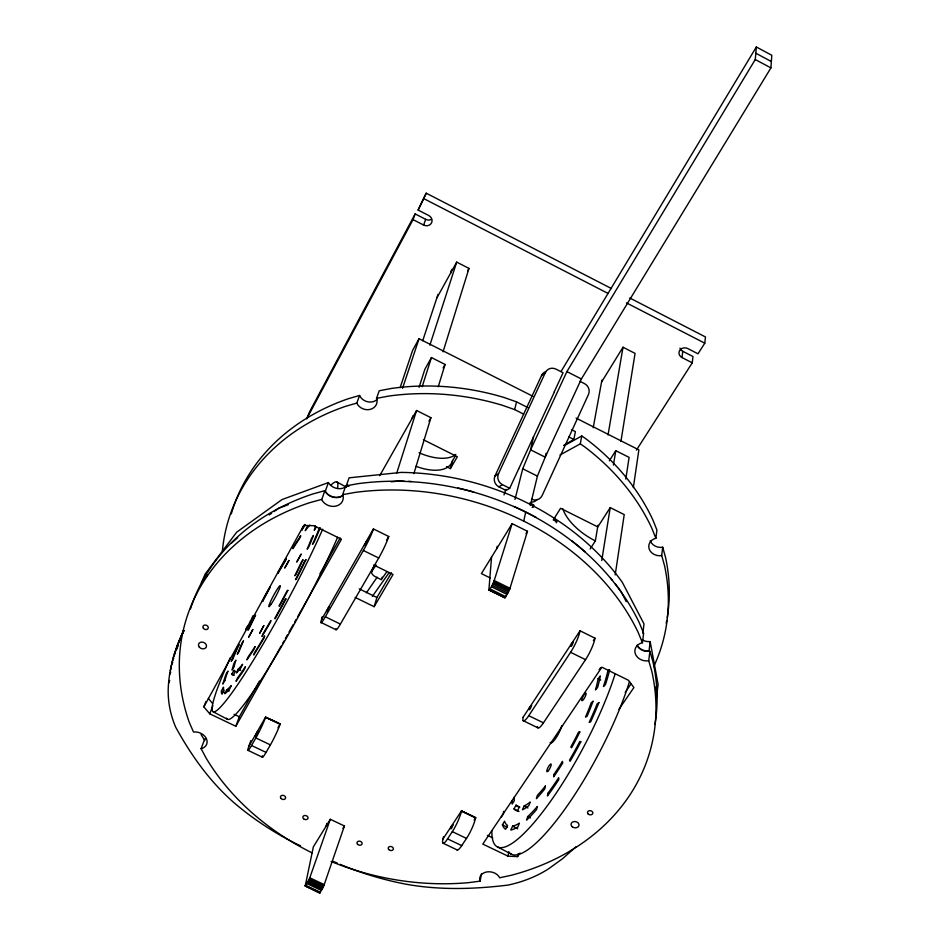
<?xml version="1.0" encoding="UTF-8"?>
<svg xmlns="http://www.w3.org/2000/svg" width="940" height="940" viewBox="0 0 940 940"><rect width="100%" height="100%" fill="white"/><g stroke="black" fill="none" stroke-linecap="round" stroke-linejoin="round"><path stroke-width="1.41" d="M305.206 886.056L313.326 846.917L330.316 819.292L344.404 825.978L323.865 885.609L319.764 893L305.206 886.056L309.424 878.818L330.316 819.292M530.313 505.497L537.41 476.122L545.223 457.181L581.39 378.973L770.918 67.892L771.799 55.26L756.348 47L561.051 371.488M491.538 557.126L488.894 590.05L504.921 597.805L509.691 589.263L527.469 531.288L512.124 523.651L481.421 573.611L490.245 577.971M183.793 630.423C175.11 648.212 169.294 667.494 168.284 687.34A126.9 100.263 18 0 0 175.616 727.043C191.314 755.701 210.772 782.961 235.799 804.241A269.639 218.01 15 0 0 296.782 844.096L300.589 845.824M514.991 499.422L522.722 468.766L530.606 449.837L566.902 371.606L755.266 59.537L756.348 47M636.439 450.119L692.24 362.816L681.993 357.553A5.887 5.217 4.6 0 1 679.726 350.409A5.887 5.217 4.6 0 1 687.727 348.529L697.997 353.804L704.789 343.182L705.458 336.955L629.777 297.992M692.24 362.816L692.968 356.519L682.769 351.29A5.852 5.205 4.5 0 1 679.984 348.117M641.961 639.611A11.092 9.13 7.5 0 0 647.284 641.538L650.163 641.62L649.023 651.056L646.121 650.974A11.162 9.153 7.5 0 1 637.155 645.192M331.127 861.486A241.133 193.452 14.7 0 0 468.508 882.66L480.082 881.144L479.67 879.37A10.458 7.978 11.9 0 1 486.838 871.909A10.458 7.978 11.9 0 1 498.729 876.233L499.622 877.784L510.925 875.352A241.133 193.452 14.7 0 0 651.796 671.325L648.741 660.738L649.893 651.185L647.554 651.385A11.257 9.236 7.5 0 1 637.72 646.532M653.758 666.554A225.6 186.684 14.7 0 0 664.533 565.692L661.713 555.552L662.712 547.209L660.526 547.421A10.516 8.883 6.8 0 1 650.245 540.664M681.993 357.553L682.769 351.29M642.819 633.313L644.006 623.937L622.327 582.342A238.29 192.265 14.7 0 0 401.227 472.397L349.093 477.826L346.073 486.474L348.987 486.168M648.741 660.738L646.391 660.938A11.327 9.271 7.6 0 1 635.299 653.782A11.327 9.271 7.6 0 1 640.246 643.442L642.431 642.737L643.63 633.255L639.317 622.809A239.724 192.864 14.7 0 0 358.293 483.63L345.732 485.886L342.665 494.64L343.1 495.897A11.515 9.659 19.7 0 1 335.404 506.214A11.515 9.659 19.7 0 1 321.738 499.739L324.805 490.656L312.844 493.97A239.724 192.864 14.7 0 0 190.468 608.967M661.713 555.552L659.504 555.763A10.575 8.918 6.8 0 1 649.164 548.96A10.575 8.918 6.8 0 1 653.829 538.996L655.873 538.303L656.919 530.031L652.924 520.032A224.355 186.108 14.7 0 0 585.726 438.674L581.789 435.972L564.094 445.713M656.567 696.093L658.141 684.614L650.163 641.62M656.661 697.081L657.06 694.202L655.721 687.011M633.337 487.613L638.871 449.872L576.067 418.112M615.183 574.939L624.231 514.615L610.236 507.6L597.793 526.917L560.557 508.305L553.261 519.949L557.103 521.865M625.793 479.071L629.107 457.404L615.782 450.671L609.343 460.847M601.741 560.534L610.236 507.6M620.917 441.483L635.064 353.381L623.02 347.224L601.647 381.934M613.432 465.053L615.782 450.671M590.144 548.995L595.361 540.888L597.969 525.249M608.039 434.973L623.02 347.224M618.943 709.289L633.901 687.551L628.425 680.255L601.87 667.2L482.784 844.096L508 856.129L517.552 856.622L518.069 853.743M593.222 427.712L601.905 380.101M508 856.129L508.798 851.828M559.97 455.019L580.297 443.856L581.789 435.972M563.871 445.337L573.858 439.462L575.398 431.589L571.473 429.615M480.082 881.144L481.586 873.577M456.781 849.619A15.933 2.961 -64.9 0 0 461.728 845.624L466.51 838.421A15.968 2.985 -64.9 0 0 475.652 817.812L461.493 811.032A15.98 2.879 -64.8 0 1 452.316 831.653L447.558 838.88A15.945 2.867 -64.8 0 1 442.905 839.314L443.48 836.776M546.046 453.268L545.223 457.181L530.606 449.825L533.52 436.877M523.745 521.136L525.707 512.171M496.637 548.831L497.248 546.234M523.674 414.14L514.662 409.593L516.542 401.873L504.38 397.596A224.355 186.108 14.7 0 0 390.958 388.526L379.22 390.77L376.552 398.372L377.034 400.37A10.74 9.259 20.2 0 1 370.113 409.417A10.74 9.259 20.2 0 1 357.858 404.929L356.812 403.084L359.585 395.458L348.352 398.713A224.355 186.108 14.7 0 0 231.275 513.933M446.477 466.663L450.389 468.613L452.598 460.706M488.894 590.05L491.514 586.772L493.911 581.484L512.124 523.651M176.943 649.023L178.13 644.957L174.276 654.111M326.039 826.248L326.862 823.44M413.859 473.666L430.92 417.689L416.585 410.498L379.725 475.663M355.109 597.382L374.132 606.688L376.916 597.511L391.416 572.801M438.24 386.763L445.078 364.45L431.448 357.564L424.856 369.314L419.076 387.315M443.046 351.819L468.99 268.405L456.699 262.119L436.806 298.05M396.704 473.208L416.585 410.498M411.99 418.641L412.872 415.856M422.154 386.716L431.448 357.564M429.874 345.168L456.699 262.119M450.718 272.894L451.858 269.357M450.66 273.046L451.423 270.685M504.005 494.898L505.826 489.352M422.706 340.762L437.981 294.467M402.543 388.302L419.052 338.729L532.886 396.281M322.479 616.722L321.598 619.343A16.744 1.563 -63.9 0 0 325.334 616.781L363.369 550.476A17.084 1.633 -63.8 0 0 373.439 528.962M322.549 616.64L321.633 619.389L373.403 528.914L388.737 536.505A17.061 1.763 -63.8 0 1 378.714 558.019L340.397 624.101A16.732 1.68 -64 0 1 336.003 628.637M400.111 387.68L412.648 350.303L419.052 338.729M527.74 816.555L526.553 820.091A108.899 25.098 -62.1 0 0 536.54 809.645L537.339 806.52A104.622 24.111 -62.1 0 1 527.74 816.555L530.324 817.918M262.413 755.76A16.121 1.539 -64.3 0 0 266.055 752.4L270.403 744.88A16.156 1.551 -64.3 0 0 280.073 724.223L280.226 723.788M250.827 740.708L248.677 746.807A16.133 1.433 -64.3 0 0 251.544 745.491L255.868 737.947A16.168 1.445 -64.2 0 0 265.574 717.291L278.898 723.154M179.446 640.939L183.594 630.399L177.049 646.074M425.691 219.337L415.151 213.921L413.024 219.608L423.623 225.048L425.691 219.337A5.934 5.381 22.2 0 0 431.519 219.302M347.647 485.005A11.303 9.541 19.8 0 1 328.424 482.561L325.287 491.209A11.374 9.576 19.7 0 0 342.759 495.451M205.942 701.499L203.851 706.857L209.773 713.836L235.822 726.268L239.289 716.797L259.464 681.03M423.623 225.048A5.957 5.405 22.1 0 0 431.484 223.003A5.957 5.405 22.1 0 0 428.746 215.518L418.124 210.055L426.22 193.182L611.505 288.58M418.124 210.055L426.22 193.182M312.139 852.909A241.133 193.452 14.7 0 1 206.201 758.227L201.089 748.651L204.72 739.145L206.001 738.817M209.773 713.836L212.875 705.764M374.437 564.975L371.97 571.073A6.38 3.584 22 0 0 375.577 576.855L381.264 579.639L382.239 577.195M168.636 683.121L169.741 680.478M171.092 666.401L172.737 662.465M170.281 670.549L171.386 667.917M169.6 674.72L170.704 672.088M175.592 650.069L178.894 642.243M173.089 658.176L175.287 652.948M172.02 662.277L173.677 658.341M524.109 805.968L522.452 809.786A87.514 20.163 -62.1 0 0 528.832 805.674L530.195 802.043A83.237 19.176 -62.1 0 1 524.109 805.968L527.928 807.977M545.987 371.547A8.096 7.755 54.4 0 0 541.558 375.518L494.981 475.993A8.166 7.896 58 0 0 498.87 486.849L506.12 490.469L509.703 488.295L518.668 468.872M554.248 391.827L563.072 372.734L555.869 369.079A8.155 7.802 54.5 0 0 545.353 372.581L541.558 375.518M494.981 475.993L498.494 473.713L545.353 372.581M518.586 469.072L554.436 391.827M512.594 826.143L510.796 830.008A108.899 25.098 -62.1 0 0 517.858 826.942L519.385 823.158A104.622 24.111 -62.1 0 1 512.594 826.143L517.682 828.822M238.231 669.151L236.351 672.946A89.112 8.742 -61.7 0 0 240.934 667.846L242.602 664.275A84.753 8.319 -61.7 0 1 238.231 669.151L240.663 670.432M226.751 689.807L224.766 693.673A110.885 10.88 -61.7 0 0 229.466 689.361L231.263 685.624A106.525 10.458 -61.7 0 1 226.751 689.807L229.172 691.076M415.151 213.921L309.201 412.531L306.698 418.829L413.024 219.608M231.898 674.004L233.978 670.208A84.753 8.319 -61.7 0 0 235.329 671.136L233.308 675.002A89.112 8.742 -61.7 0 1 231.898 674.004L234.283 675.261M203.851 706.857L303.749 525.401L313.937 525.719L341.443 539.231L297.616 616.84M516.06 805.157A83.237 19.176 -62.1 0 0 519.35 807.002L517.458 810.844A87.514 20.163 -62.1 0 1 514.015 808.882L516.06 805.157L519.832 807.143M182.149 634.312L184.052 630.893M467.638 270.826L468.99 268.405M221.441 690.877L223.508 687.187A106.525 10.458 -61.7 0 0 224.143 690.301L222.075 694.155A110.885 10.88 -61.7 0 1 221.441 690.877L224.037 692.24M319.988 573.741L340.163 537.974M235.822 726.268L281.095 646.109M282.529 643.559L283.962 641.021M285.408 638.471L287.558 634.653M288.991 632.115L293.304 624.477M294.749 621.939L296.182 619.389M443.081 367.963L445.078 364.45M428.934 421.167L430.92 417.689M248.712 746.572L265.597 717.114L280.132 724.059L278.005 727.736M386.54 540.288L388.737 536.481M502.43 824.827L504.522 821.231A104.622 24.111 -62.1 0 0 507.588 825.449L505.603 829.268A108.899 25.098 -62.1 0 1 502.43 824.827L507.436 827.47M455.371 455.959L452.504 460.718A42.253 21.338 29.8 0 1 416.009 466.334M450.389 468.613L457.357 456.723L423.399 439.744M374.132 606.688L393.049 574.469L373.838 565.046M316.345 526.917L314.277 530.348A84.753 8.319 -61.7 0 0 315.346 525.907M532.205 507.541L533.732 505.086L529.89 503.17M342.971 828.281L344.404 825.978M525.977 533.685L527.469 531.288M501.349 816.977L503.464 813.711A104.622 24.111 -62.1 0 1 503.523 811.361M442.916 839.068L461.493 810.856L475.687 817.647L474.065 820.091M523.087 717.279L580.027 630.775L594.985 638.178A16.849 3.372 -63.9 0 1 585.538 659.657L543.449 722.837A16.521 3.231 -64.2 0 1 537.469 726.538M523.122 717.314A16.544 3.126 -64.2 0 0 528.75 715.693L570.58 652.301A16.873 3.255 -63.9 0 0 580.062 630.822M319.964 527.845L318.731 529.714A106.525 10.458 -61.7 0 1 312.468 544.354L314.078 542.157A110.885 10.88 -61.7 0 0 320.117 528.08M593.375 640.587L594.985 638.154M366.412 592.811L377.187 577.148M599.133 669.797L600.625 667.623M625.206 692.38L630.999 683.944M517.552 856.622L520.043 852.991M371.97 571.073L376.141 565.058M381.264 579.639L386.869 571.673M372.322 596.407L389.231 572.507M207.517 574.822L201.36 582.988L205.132 574.093L236.68 532.193L282.035 499.551L328.424 482.561M231.287 543.308L237.714 537.61M598.122 678.739L600.331 675.919A87.514 20.163 -62.1 0 1 597.523 687.657L595.455 689.901A83.237 19.176 -62.1 0 0 598.122 678.739L600.672 680.114M609.238 669.562L607.792 671.277A104.622 24.111 -62.1 0 1 603.457 686.529L605.454 684.59A108.899 25.098 -62.1 0 0 609.672 669.926M575.879 846.834L562.825 858.502L548.396 868.936A125.537 98.218 12.8 0 1 507.941 885.092C473.56 889.299 438.287 890.345 404.118 883.835A269.216 217.305 14.2 0 1 340.069 864.33M269.275 514.944L271.613 513.264M273.951 511.583L278.628 508.223L288.239 504.721M498.87 486.849L502.418 484.652L509.703 488.295M356.812 403.084L345.521 406.339A225.6 186.684 14.7 0 0 222.404 550.911M321.621 499.41L309.589 502.724A241.133 193.452 14.7 0 0 189.21 722.202L193.511 732.013A10.657 8.248 20 0 1 206.118 738.111A10.657 8.248 20 0 1 202.382 748.334L201.089 748.651M376.552 398.372L388.361 396.139A225.6 186.684 14.7 0 1 502.43 405.305L514.662 409.593M342.665 494.64L355.308 492.372A241.133 193.452 14.7 0 1 638.096 632.256L642.431 642.737M391.216 481.809L398.501 481.057A239.688 192.853 14.7 0 1 404.259 481.186M504.921 597.805L488.812 589.697M309.765 877.795L324.194 884.587M309.424 878.818L323.865 885.609M308.954 880.005L323.407 886.808M308.402 881.285L322.855 888.077M307.791 882.566L322.244 889.357M307.157 883.753L321.621 890.544M306.041 885.562L320.481 892.354M305.241 885.562L319.764 893M305.618 886.056L320.058 892.836M255.868 737.947L270.403 744.88M452.316 831.653L466.51 838.421M251.544 745.491L266.055 752.4M447.558 838.88L461.728 845.624M248.101 750.402L262.554 757.288M443.328 843.345L457.439 850.054M265.574 717.291L280.073 724.223M461.493 811.032L475.652 817.812M234.107 714.318L239.289 716.797M487.437 835.366L492.724 837.881M320.987 622.433L335.956 629.706M523.181 720.663L537.786 727.76M325.334 616.781L340.397 624.101M528.75 715.693L543.449 722.837M363.369 550.476L378.714 558.019M570.58 652.301L585.538 659.657M359.268 588.863L376.916 597.511M494.193 580.497L509.962 588.287M493.911 581.484L509.691 589.263M493.477 582.683L509.245 590.461M492.901 584.022L508.681 591.812M492.231 585.42L508.011 593.199M491.514 586.772L507.306 594.55M490.151 588.969L505.92 596.747M489.587 589.674L505.356 597.441M529.819 503.264L533.65 505.168A21.021 3.196 -63.5 0 1 533.109 507.295M522.722 468.766L537.41 476.122M568.712 436.865L573.858 439.462M516.542 401.873L528.315 407.819M566.902 371.606L581.39 378.973M579.827 381.252L584.61 383.673A8.143 7.779 56.3 0 1 588.487 394.471L542.145 495.545A8.213 7.92 60.2 0 1 531.535 499.199M424.14 198.798L608.192 293.492M626.463 302.892L704.789 343.182M497.448 846.87L511.36 854.178M213.11 711.756L227.574 719.347M514.015 808.882L519.033 811.537M755.819 53.227L771.364 61.535M755.266 59.537L770.918 67.892M336.685 481.868L346.179 487.049M580.297 443.856L584.257 446.571A225.6 186.684 14.7 0 1 651.855 528.268L655.873 538.303M208.351 698.467L212.546 703.425M359.585 395.458L360.619 397.303A10.669 9.236 20.2 0 0 377.257 399.371M626.287 601.67L620.999 591.554A239.688 192.853 14.7 0 0 615.113 583.67M324.805 490.656L324.923 490.974A11.445 9.623 19.7 0 0 342.325 495.968M345.732 485.886L346.167 487.132M649.893 651.185L652.924 661.725A239.724 192.864 14.7 0 1 654.957 724.423M662.712 547.209L665.52 557.326A224.355 186.108 14.7 0 1 667.212 617.65M502.418 484.652A8.225 7.955 58 0 1 498.494 473.713M537.234 499.41A8.155 7.873 60.2 0 1 531.852 502.125M408.595 481.362A239.688 192.853 14.7 0 1 411.497 481.515M458.074 488.036A239.688 192.853 14.7 0 1 473.69 491.949M513.933 506.402A239.688 192.853 14.7 0 1 536.211 517.458M571.743 540.759A239.688 192.853 14.7 0 1 585.127 551.851M610.636 578.112A239.688 192.853 14.7 0 1 612.457 580.321M455.782 454.443A42.406 21.209 29.8 0 1 419.076 452.763M595.361 540.888A41.983 20.739 32.5 0 1 562.825 508.798M556.445 522.793A41.842 20.868 32.5 0 1 554.929 518.105M666.73 620.435A224.355 186.108 14.7 0 1 666.19 623.22M337.613 537.234A130.366 13.7 -61.7 0 1 270.708 664.592A130.366 13.7 -61.7 0 1 226.681 718.16M330.61 485.416A130.507 12.819 -61.7 0 1 337.531 488.213M322.714 529.173A130.507 12.819 -61.7 0 1 232.356 692.251A130.507 12.819 -61.7 0 1 230.253 657.741M247.267 626.404A110.885 10.88 -61.7 0 0 245.669 629.671L246.762 628.402A106.525 10.458 -61.7 0 1 248.818 624.207M304.901 524.496A110.885 10.88 -61.7 0 0 302.774 527.704L301.693 530.301A106.525 10.458 -61.7 0 1 305.077 525.249M249.335 623.15A106.525 10.458 -61.7 0 1 250.933 619.954M251.462 618.884A106.525 10.458 -61.7 0 1 253.095 615.641M308.132 525.636A89.112 8.742 -61.7 0 0 306.793 527.352L305.253 530.642A84.753 8.319 -61.7 0 1 309.895 525.072M629.471 681.629A128.04 30.362 -62.1 0 1 566.256 807.237A128.04 30.362 -62.1 0 1 508.987 852.31M615.159 673.863A128.169 29.551 -62.1 0 1 540.806 814.346A128.169 29.551 -62.1 0 1 491.867 830.584M561.791 725.668A11.774 2.714 -62.1 0 1 555.669 738.441A11.774 2.714 -62.1 0 1 550.182 742.377M511.959 800.598A87.514 20.163 -62.1 0 0 512.23 804.029L514.345 800.575A83.237 19.176 -62.1 0 1 514.098 797.32M204.803 740.544A342.971 281.037 12.5 0 1 201.066 734.528M337.389 863.19A269.216 217.305 14.2 0 1 333.406 861.451M553.813 774.595L553.695 776.828A87.514 20.163 -62.1 0 0 562.766 762.928L562.426 761.388A83.237 19.176 -62.1 0 1 553.813 774.595M329.164 606.57L326.673 611.541L329.164 606.57M573.271 642.008C571.027 650.198 568.876 645.099 573.271 642.008M531.582 705.317C529.22 713.495 527.469 708.102 531.582 705.317M301.106 554.212L296.864 561.861L301.106 554.212M288.944 560.475L284.844 567.866L288.944 560.475M547.797 793.395L547.444 795.992A108.899 25.098 -62.1 0 0 558.783 779.659L558.677 777.721A104.622 24.111 -62.1 0 1 547.797 793.395M257.76 731.25L255.422 736.055L257.76 731.25M453.045 824.697C450.331 833.075 449.567 826.624 453.045 824.697M263.811 625.605L259.64 633.349L263.811 625.605M270.779 620.635L270.579 621.939A89.112 8.742 -61.7 0 1 262.025 636.439L262.659 634.406A84.753 8.319 -61.7 0 0 270.779 620.635M278.205 572.225L278.04 573.353A84.753 8.319 -61.7 0 1 285.654 560.357L286.207 558.583A89.112 8.742 -61.7 0 0 278.205 572.225M252.801 629.565L248.759 637.05L252.801 629.565M545.341 786.063L544.777 788.895A87.514 20.163 -62.1 0 1 536.376 798.636L537.363 795.322A83.237 19.176 -62.1 0 0 545.341 786.063M264.563 636.133L264.14 637.837A110.885 10.88 -61.7 0 1 253.706 655.016L254.564 652.618A106.525 10.458 -61.7 0 0 264.563 636.133M367.082 540.535L364.544 545.47L367.082 540.535M255.046 646.579L254.023 649.246A89.112 8.742 -61.7 0 1 246.891 659.857L248.278 656.661A84.753 8.319 -61.7 0 0 255.046 646.579M293.809 546.269L292.904 548.631A84.753 8.319 -61.7 0 1 299.519 538.608L300.765 535.73A89.112 8.742 -61.7 0 0 293.809 546.269M245.434 666.707L244.2 669.691A110.885 10.88 -61.7 0 1 236.022 681.289L237.573 677.846A106.525 10.458 -61.7 0 0 245.434 666.707M234.178 666.472L232.133 670.056A89.112 8.742 -61.7 0 1 233.966 663.358L235.917 660.127A84.753 8.319 -61.7 0 0 234.178 666.472M224.825 680.666L222.827 684.073A110.885 10.88 -61.7 0 1 226.129 674.074L227.985 671.09A106.525 10.458 -61.7 0 0 224.825 680.666M239.077 651.455L237.303 654.228A89.112 8.742 -61.7 0 1 241.991 643.03L243.542 640.798A84.753 8.319 -61.7 0 0 239.077 651.455M313.396 535.553L311.469 538.573A84.753 8.319 -61.7 0 1 307.169 549.172L308.884 546.692A89.112 8.742 -61.7 0 0 313.396 535.553M232.85 658.846L231.193 661.337A110.885 10.88 -61.7 0 1 237.785 646.344L239.183 644.441A106.525 10.458 -61.7 0 0 232.85 658.846M249.112 628.59L247.843 630.2A89.112 8.742 -61.7 0 1 254.646 616.193L255.586 615.254A84.753 8.319 -61.7 0 0 249.112 628.59M302.962 559.911L301.529 561.732A84.753 8.319 -61.7 0 1 294.784 575.762L295.853 574.681A89.112 8.742 -61.7 0 0 302.962 559.911M305.911 559.746L304.63 561.227A106.525 10.458 -61.7 0 1 295.501 579.663L296.406 578.946A110.885 10.88 -61.7 0 0 305.911 559.746M593.046 701.287L591.189 702.85A83.237 19.176 -62.1 0 1 585.503 717.091L587.065 716.268A87.514 20.163 -62.1 0 0 593.046 701.287M598.921 702.58L597.17 703.802A104.622 24.111 -62.1 0 1 589.192 722.355L590.602 721.92A108.899 25.098 -62.1 0 0 598.921 702.58M262.742 601.283L262.154 601.529A89.112 8.742 -61.7 0 1 270.097 586.701L270.309 587.148A84.753 8.319 -61.7 0 0 262.742 601.283M287.863 590.39L287.193 590.673A84.753 8.319 -61.7 0 1 279.074 605.854L279.309 606.37A89.112 8.742 -61.7 0 0 287.863 590.39M579.816 731.978L578.617 732.013A83.237 19.176 -62.1 0 1 570.815 746.983L571.602 747.758A87.514 20.163 -62.1 0 0 579.816 731.978M285.96 598.956L285.49 598.839A106.525 10.458 -61.7 0 1 275.032 617.944L275.056 618.873A110.885 10.88 -61.7 0 0 285.96 598.956M580.85 741.801L579.839 741.413A104.622 24.111 -62.1 0 1 569.511 760.143L570.087 761.33A108.899 25.098 -62.1 0 0 580.85 741.801M271.46 603.703A11.985 1.175 -61.7 0 0 280.308 585.984A11.985 1.175 -61.7 0 0 271.836 598.827A11.985 1.175 -61.7 0 0 271.46 603.703M548.466 770.6A4.359 1.022 -62.3 0 0 551.122 764.102A4.359 1.022 -62.3 0 0 547.397 768.861A4.359 1.022 -62.3 0 0 548.466 770.6M583.446 699.525A4.324 1.01 -61.8 0 0 586.043 693.168A4.324 1.01 -61.8 0 0 582.283 698.02A4.324 1.01 -61.8 0 0 583.446 699.525M203.451 628.402A2.761 2.197 21.3 0 0 208.069 628.496A2.761 2.197 21.3 0 0 205.249 625.03A2.761 2.197 21.3 0 0 203.451 628.402M588.135 813.981A2.691 2.103 9.4 0 0 592.694 813.605A2.691 2.103 9.4 0 0 589.686 810.633A2.691 2.103 9.4 0 0 588.135 813.981M388.666 849.455A2.609 1.998 14.4 0 0 393.12 849.619A2.609 1.998 14.4 0 0 390.582 846.47A2.609 1.998 14.4 0 0 388.666 849.455M280.942 798.377A2.632 2.021 17.4 0 0 285.396 798.53A2.632 2.021 17.4 0 0 282.752 795.322A2.632 2.021 17.4 0 0 280.942 798.377M303.632 818.799A2.62 2.009 16.7 0 0 307.944 818.364A2.62 2.009 16.7 0 0 304.76 815.497A2.62 2.009 16.7 0 0 303.632 818.799M357.588 844.284A2.609 1.998 15.2 0 0 361.982 844.12A2.609 1.998 15.2 0 0 359.092 841.136A2.609 1.998 15.2 0 0 357.588 844.284M572.307 826.8A4.019 3.126 9.8 0 0 578.923 825.637A4.019 3.126 9.8 0 0 573.846 821.595A4.019 3.126 9.8 0 0 572.307 826.8M199.28 647.084A4.112 3.266 21.1 0 0 206.177 647.261A4.112 3.266 21.1 0 0 201.983 642.091A4.112 3.266 21.1 0 0 199.28 647.084"/></g></svg>
